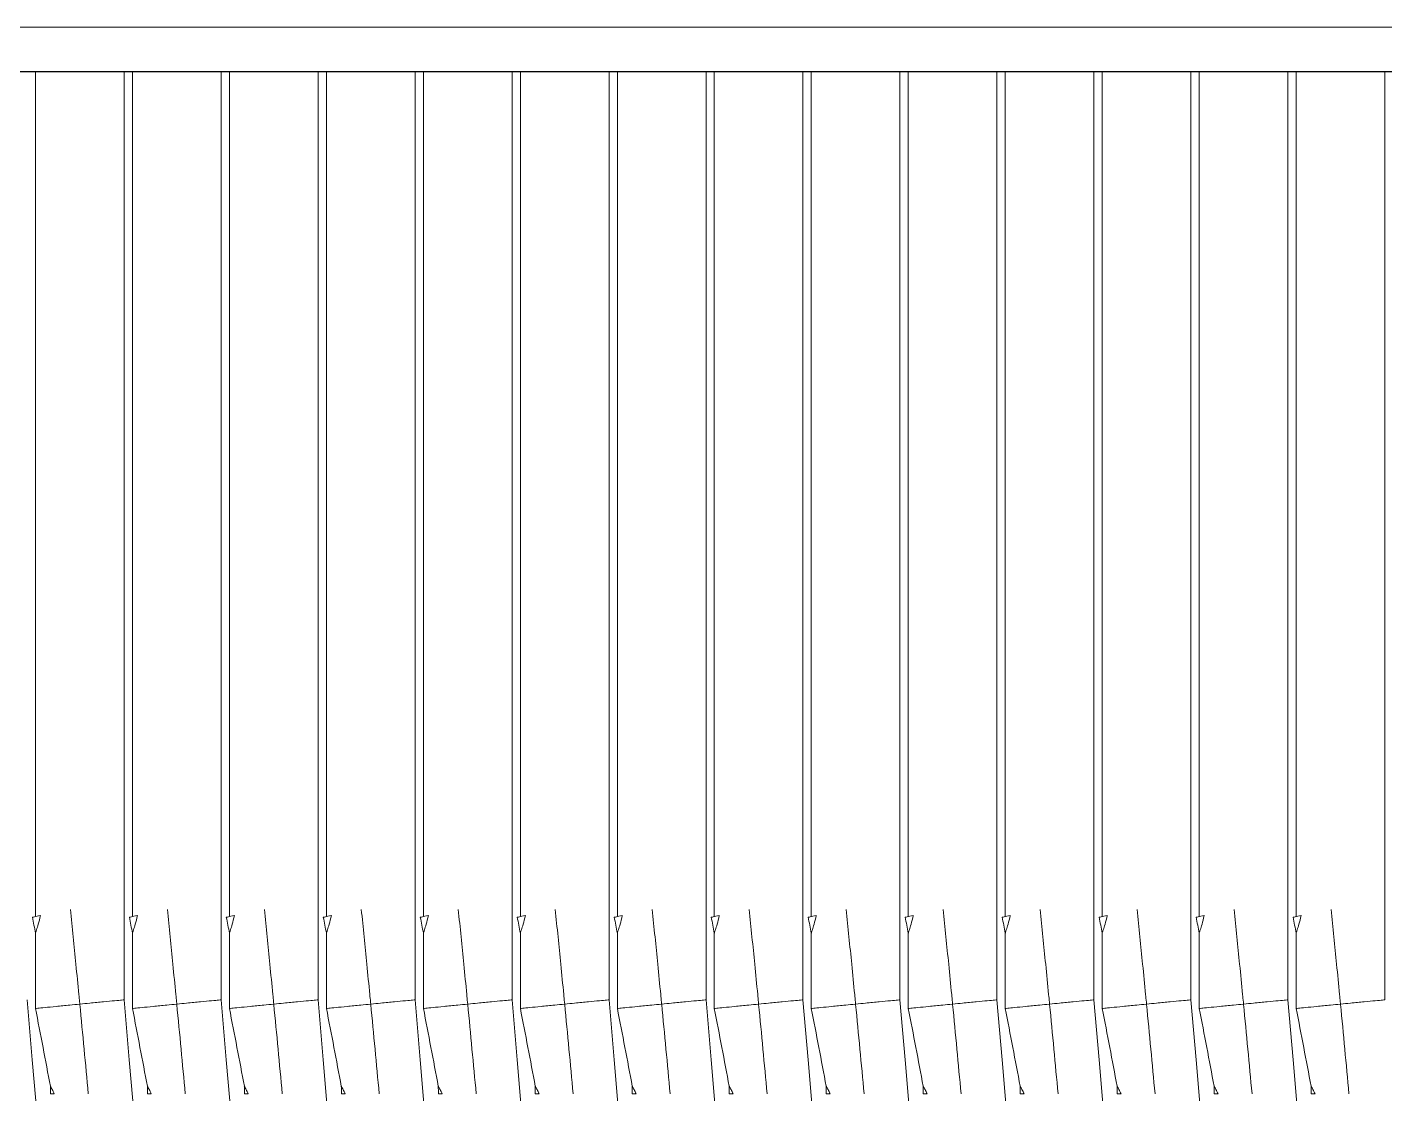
# Model space of a CAD drawing. Header units: millimetres. Extents: x 18217 to 37054, y 415 to 7180.
# Drawn here: x 30043.2 to 30288.2, y 6660.2 to 6852.7 of the extents above; entities that cross this region are included whole.
import ezdxf

# ---------------------------------------------------------------- set-up
doc = ezdxf.new("R2010")
doc.units = ezdxf.units.MM

msp = doc.modelspace()

# ---------------------------------------------------------------- linework, layer by layer
at = {"linetype": 'ByBlock', "lineweight": 9}
for p, q in [((28943.22, 6852.68), (30615.22, 6852.68)), ((29019.22, 6844.68), (30539.22, 6844.68)), ((30044.72, 6692.21), (30044.72, 6844.68)), ((30060.72, 6677.21), (30060.72, 6844.68)), ((30062.22, 6692.21), (30062.22, 6844.68)), ((30078.22, 6677.21), (30078.22, 6844.68)), ((30079.72, 6692.21), (30079.72, 6844.68)), ((30095.72, 6677.21), (30095.72, 6844.68)), ((30097.22, 6692.21), (30097.22, 6844.68)), ((30113.22, 6677.21), (30113.22, 6844.68)), ((30114.72, 6692.21), (30114.72, 6844.68)), ((30130.72, 6677.21), (30130.72, 6844.68)), ((30132.22, 6692.21), (30132.22, 6844.68)), ((30148.22, 6677.21), (30148.22, 6844.68)), ((30149.72, 6692.21), (30149.72, 6844.68)), ((30165.72, 6677.21), (30165.72, 6844.68)), ((30167.22, 6692.21), (30167.22, 6844.68)), ((30183.22, 6677.21), (30183.22, 6844.68)), ((30184.72, 6692.21), (30184.72, 6844.68)), ((30200.72, 6677.21), (30200.72, 6844.68)), ((30202.22, 6692.21), (30202.22, 6844.68)), ((30218.22, 6677.21), (30218.22, 6844.68)), ((30219.72, 6692.21), (30219.72, 6844.68)), ((30235.72, 6677.21), (30235.72, 6844.68)), ((30237.22, 6692.21), (30237.22, 6844.68)), ((30253.22, 6677.21), (30253.22, 6844.68)), ((30254.72, 6692.21), (30254.72, 6844.68)), ((30270.72, 6677.21), (30270.72, 6844.68)), ((30272.22, 6692.21), (30272.22, 6844.68)), ((30288.22, 6677.21), (30288.22, 6844.68)), ((30044.72, 6675.66), (30044.72, 6689.25)), ((30062.22, 6675.66), (30062.22, 6689.25)), ((30079.72, 6675.66), (30079.72, 6689.25)), ((30097.22, 6675.66), (30097.22, 6689.25)), ((30114.72, 6675.66), (30114.72, 6689.25)), ((30132.22, 6675.66), (30132.22, 6689.25)), ((30149.72, 6675.66), (30149.72, 6689.25)), ((30167.22, 6675.66), (30167.22, 6689.25)), ((30184.72, 6675.66), (30184.72, 6689.25)), ((30202.22, 6675.66), (30202.22, 6689.25)), ((30219.72, 6675.66), (30219.72, 6689.25)), ((30237.22, 6675.66), (30237.22, 6689.25)), ((30254.72, 6675.66), (30254.72, 6689.25)), ((30272.22, 6675.66), (30272.22, 6689.25)), ((30048.12, 6660.25), (30047.42, 6660.25)), ((30065.62, 6660.25), (30064.92, 6660.25)), ((30083.12, 6660.25), (30082.42, 6660.25)), ((30100.62, 6660.25), (30099.92, 6660.25)), ((30118.12, 6660.25), (30117.42, 6660.25)), ((30135.62, 6660.25), (30134.92, 6660.25)), ((30153.12, 6660.25), (30152.42, 6660.25)), ((30170.62, 6660.25), (30169.92, 6660.25)), ((30188.12, 6660.25), (30187.42, 6660.25)), ((30205.62, 6660.25), (30204.92, 6660.25)), ((30223.12, 6660.25), (30222.42, 6660.25)), ((30240.62, 6660.25), (30239.92, 6660.25)), ((30258.12, 6660.25), (30257.42, 6660.25)), ((30275.62, 6660.25), (30274.92, 6660.25))]:
    msp.add_line(p, q, dxfattribs=at)
msp.add_line((29019.22, 6844.68), (30539.22, 6844.68))
at = {"linetype": 'ByBlock', "lineweight": 9, "flags": 128}
for points in [[(30045.62, 6692.4), (30045.29, 6692.33), (30045, 6692.27), (30044.75, 6692.22), (30044.54, 6692.17), (30044.37, 6692.14), (30044.25, 6692.11), (30044.18, 6692.1), (30044.16, 6692.09)], [(30063.12, 6692.4), (30062.79, 6692.33), (30062.5, 6692.27), (30062.25, 6692.22), (30062.04, 6692.17), (30061.87, 6692.14), (30061.75, 6692.11), (30061.68, 6692.1), (30061.66, 6692.09)], [(30080.62, 6692.4), (30080.29, 6692.33), (30080, 6692.27), (30079.75, 6692.22), (30079.54, 6692.17), (30079.37, 6692.14), (30079.25, 6692.11), (30079.18, 6692.1), (30079.16, 6692.09)], [(30098.12, 6692.4), (30097.79, 6692.33), (30097.5, 6692.27), (30097.25, 6692.22), (30097.04, 6692.17), (30096.87, 6692.14), (30096.75, 6692.11), (30096.68, 6692.1), (30096.66, 6692.09)], [(30115.62, 6692.4), (30115.29, 6692.33), (30115, 6692.27), (30114.75, 6692.22), (30114.54, 6692.17), (30114.37, 6692.14), (30114.25, 6692.11), (30114.18, 6692.1), (30114.16, 6692.09)], [(30133.12, 6692.4), (30132.79, 6692.33), (30132.5, 6692.27), (30132.25, 6692.22), (30132.04, 6692.17), (30131.87, 6692.14), (30131.75, 6692.11), (30131.68, 6692.1), (30131.66, 6692.09)], [(30150.62, 6692.4), (30150.29, 6692.33), (30150, 6692.27), (30149.75, 6692.22), (30149.54, 6692.17), (30149.37, 6692.14), (30149.25, 6692.11), (30149.18, 6692.1), (30149.16, 6692.09)], [(30168.12, 6692.4), (30167.79, 6692.33), (30167.5, 6692.27), (30167.25, 6692.22), (30167.04, 6692.17), (30166.87, 6692.14), (30166.75, 6692.11), (30166.68, 6692.1), (30166.66, 6692.09)], [(30185.62, 6692.4), (30185.29, 6692.33), (30185, 6692.27), (30184.75, 6692.22), (30184.54, 6692.17), (30184.37, 6692.14), (30184.25, 6692.11), (30184.18, 6692.1), (30184.16, 6692.09)], [(30203.12, 6692.4), (30202.79, 6692.33), (30202.5, 6692.27), (30202.25, 6692.22), (30202.04, 6692.17), (30201.87, 6692.14), (30201.75, 6692.11), (30201.68, 6692.1), (30201.66, 6692.09)], [(30220.62, 6692.4), (30220.29, 6692.33), (30220, 6692.27), (30219.75, 6692.22), (30219.54, 6692.17), (30219.37, 6692.14), (30219.25, 6692.11), (30219.18, 6692.1), (30219.16, 6692.09)], [(30238.12, 6692.4), (30237.79, 6692.33), (30237.5, 6692.27), (30237.25, 6692.22), (30237.04, 6692.17), (30236.87, 6692.14), (30236.75, 6692.11), (30236.68, 6692.1), (30236.66, 6692.09)], [(30255.62, 6692.4), (30255.29, 6692.33), (30255, 6692.27), (30254.75, 6692.22), (30254.54, 6692.17), (30254.37, 6692.14), (30254.25, 6692.11), (30254.18, 6692.1), (30254.16, 6692.09)], [(30273.12, 6692.4), (30272.79, 6692.33), (30272.5, 6692.27), (30272.25, 6692.22), (30272.04, 6692.17), (30271.87, 6692.14), (30271.75, 6692.11), (30271.68, 6692.1), (30271.66, 6692.09)]]:
    msp.add_lwpolyline(points, dxfattribs=at)
at = {"linetype": 'ByBlock', "lineweight": 9}
for centre, radius, start, end in [((29890.31, 6660.25), 157.11, 10.6376, 11.6955), ((29907.81, 6660.25), 157.11, 10.6376, 11.6955), ((29925.31, 6660.25), 157.11, 10.6376, 11.6955), ((29942.81, 6660.25), 157.11, 10.6376, 11.6955), ((29960.31, 6660.25), 157.11, 10.6376, 11.6955), ((29977.81, 6660.25), 157.11, 10.6376, 11.6955), ((29995.31, 6660.25), 157.11, 10.6376, 11.6955), ((30012.81, 6660.25), 157.11, 10.6376, 11.6955), ((30030.31, 6660.25), 157.11, 10.6376, 11.6955), ((30047.81, 6660.25), 157.11, 10.6376, 11.6955), ((30065.31, 6660.25), 157.11, 10.6376, 11.6955), ((30082.81, 6660.25), 157.11, 10.6376, 11.6955), ((30100.31, 6660.25), 157.11, 10.6376, 11.6955), ((30117.81, 6660.25), 157.11, 10.6376, 11.6955), ((22031.89, 5984.01), 8023.83, 355.043868, 4.956132), ((22049.39, 5984.01), 8023.83, 355.043868, 4.956132), ((22066.89, 5984.01), 8023.83, 355.043868, 4.956132), ((22084.39, 5984.01), 8023.83, 355.043868, 4.956132), ((22101.89, 5984.01), 8023.83, 355.043868, 4.956132), ((22119.39, 5984.01), 8023.83, 355.043868, 4.956132), ((22136.89, 5984.01), 8023.83, 355.043868, 4.956132), ((22154.39, 5984.01), 8023.83, 355.043868, 4.956132), ((22171.89, 5984.01), 8023.83, 355.043868, 4.956132), ((22189.39, 5984.01), 8023.83, 355.043868, 4.956132), ((22206.89, 5984.01), 8023.83, 355.043868, 4.956132), ((22224.39, 5984.01), 8023.83, 355.043868, 4.956132), ((22241.89, 5984.01), 8023.83, 355.043868, 4.956132), ((22259.39, 5984.01), 8023.83, 355.043868, 4.956132), ((22276.89, 5984.01), 8023.83, 355.043868, 4.956132), ((28475.31, 6367.33), 1599.41, 10.60245, 11.11475), ((28492.81, 6367.33), 1599.41, 10.60245, 11.11475), ((28510.31, 6367.33), 1599.41, 10.60245, 11.11475), ((28527.81, 6367.33), 1599.41, 10.60245, 11.11475), ((28545.31, 6367.33), 1599.41, 10.60245, 11.11475), ((28562.81, 6367.33), 1599.41, 10.60245, 11.11475), ((28580.31, 6367.33), 1599.41, 10.60245, 11.11475), ((28597.81, 6367.33), 1599.41, 10.60245, 11.11475), ((28615.31, 6367.33), 1599.41, 10.60245, 11.11475), ((28632.81, 6367.33), 1599.41, 10.60245, 11.11475), ((28650.31, 6367.33), 1599.41, 10.60245, 11.11475), ((28667.81, 6367.33), 1599.41, 10.60245, 11.11475), ((28685.31, 6367.33), 1599.41, 10.60245, 11.11475), ((28702.81, 6367.33), 1599.41, 10.60245, 11.11475), ((29890.31, 6660.25), 157.11, 0, 0.4975), ((29907.81, 6660.25), 157.11, 0, 0.4975), ((29925.31, 6660.25), 157.11, 0, 0.4975), ((29942.81, 6660.25), 157.11, 0, 0.4975), ((29960.31, 6660.25), 157.11, 0, 0.4975), ((29977.81, 6660.25), 157.11, 0, 0.4975), ((29995.31, 6660.25), 157.11, 0, 0.4975), ((30012.81, 6660.25), 157.11, 0, 0.4975), ((30030.31, 6660.25), 157.11, 0, 0.4975), ((30047.81, 6660.25), 157.11, 0, 0.4975), ((30065.31, 6660.25), 157.11, 0, 0.4975), ((30082.81, 6660.25), 157.11, 0, 0.4975), ((30100.31, 6660.25), 157.11, 0, 0.4975), ((30117.81, 6660.25), 157.11, 0, 0.4975)]:
    msp.add_arc(centre, radius, start, end, dxfattribs=at)
for points, knots in [([(30052.72, 6676.43), (30052.72, 6676.45), (30052.71, 6676.57), (30052.65, 6677.15), (30052.42, 6679.54), (30051.87, 6685.1), (30051.35, 6690.22), (30051.02, 6693.51)], [0, 0, 0, 0, 0.002372, 0.022291, 0.101955, 0.420619, 1, 1, 1, 1]), ([(30070.22, 6676.43), (30070.22, 6676.45), (30070.21, 6676.57), (30070.15, 6677.15), (30069.92, 6679.54), (30069.37, 6685.1), (30068.85, 6690.22), (30068.52, 6693.51)], [0, 0, 0, 0, 0.002372, 0.022291, 0.101955, 0.42062, 1, 1, 1, 1]), ([(30087.72, 6676.43), (30087.72, 6676.45), (30087.71, 6676.57), (30087.65, 6677.15), (30087.42, 6679.54), (30086.87, 6685.1), (30086.35, 6690.22), (30086.02, 6693.51)], [0, 0, 0, 0, 0.002372, 0.022291, 0.101955, 0.420619, 1, 1, 1, 1]), ([(30105.22, 6676.43), (30105.22, 6676.45), (30105.21, 6676.57), (30105.15, 6677.15), (30104.92, 6679.54), (30104.37, 6685.1), (30103.85, 6690.22), (30103.52, 6693.51)], [0, 0, 0, 0, 0.002372, 0.022291, 0.101955, 0.420619, 1, 1, 1, 1]), ([(30122.72, 6676.43), (30122.72, 6676.45), (30122.71, 6676.57), (30122.65, 6677.15), (30122.42, 6679.54), (30121.87, 6685.1), (30121.35, 6690.22), (30121.02, 6693.51)], [0, 0, 0, 0, 0.002372, 0.022292, 0.101955, 0.42062, 1, 1, 1, 1]), ([(30140.22, 6676.43), (30140.22, 6676.45), (30140.21, 6676.57), (30140.15, 6677.15), (30139.92, 6679.54), (30139.37, 6685.1), (30138.85, 6690.22), (30138.52, 6693.51)], [0, 0, 0, 0, 0.002372, 0.022291, 0.101955, 0.420619, 1, 1, 1, 1]), ([(30157.72, 6676.43), (30157.72, 6676.45), (30157.71, 6676.57), (30157.65, 6677.15), (30157.42, 6679.54), (30156.87, 6685.1), (30156.35, 6690.22), (30156.02, 6693.51)], [0, 0, 0, 0, 0.002372, 0.022291, 0.101955, 0.42062, 1, 1, 1, 1]), ([(30175.22, 6676.43), (30175.22, 6676.45), (30175.21, 6676.57), (30175.15, 6677.15), (30174.92, 6679.54), (30174.37, 6685.1), (30173.85, 6690.22), (30173.52, 6693.51)], [0, 0, 0, 0, 0.002372, 0.022292, 0.101955, 0.42062, 1, 1, 1, 1]), ([(30192.72, 6676.43), (30192.72, 6676.45), (30192.71, 6676.57), (30192.65, 6677.15), (30192.42, 6679.54), (30191.87, 6685.1), (30191.35, 6690.22), (30191.02, 6693.51)], [0, 0, 0, 0, 0.002372, 0.022291, 0.101955, 0.420619, 1, 1, 1, 1]), ([(30210.22, 6676.43), (30210.22, 6676.45), (30210.21, 6676.57), (30210.15, 6677.15), (30209.92, 6679.54), (30209.37, 6685.1), (30208.85, 6690.22), (30208.52, 6693.51)], [0, 0, 0, 0, 0.002372, 0.022291, 0.101955, 0.42062, 1, 1, 1, 1]), ([(30227.72, 6676.43), (30227.72, 6676.45), (30227.71, 6676.57), (30227.65, 6677.15), (30227.42, 6679.54), (30226.87, 6685.1), (30226.35, 6690.22), (30226.02, 6693.51)], [0, 0, 0, 0, 0.002372, 0.022292, 0.101955, 0.42062, 1, 1, 1, 1]), ([(30245.22, 6676.43), (30245.22, 6676.45), (30245.21, 6676.57), (30245.15, 6677.15), (30244.92, 6679.54), (30244.37, 6685.1), (30243.85, 6690.22), (30243.52, 6693.51)], [0, 0, 0, 0, 0.002372, 0.022291, 0.101955, 0.420619, 1, 1, 1, 1]), ([(30262.72, 6676.43), (30262.72, 6676.45), (30262.71, 6676.57), (30262.65, 6677.15), (30262.42, 6679.54), (30261.87, 6685.1), (30261.35, 6690.22), (30261.02, 6693.51)], [0, 0, 0, 0, 0.002372, 0.022291, 0.101955, 0.42062, 1, 1, 1, 1]), ([(30280.22, 6676.43), (30280.22, 6676.45), (30280.21, 6676.57), (30280.15, 6677.15), (30279.92, 6679.54), (30279.37, 6685.1), (30278.85, 6690.22), (30278.52, 6693.51)], [0, 0, 0, 0, 0.002373, 0.022292, 0.101955, 0.42062, 1, 1, 1, 1]), ([(30044.72, 6689.25), (30044.73, 6689.28), (30044.75, 6689.34), (30044.94, 6689.89), (30045.25, 6690.89), (30045.49, 6691.86), (30045.62, 6692.4)], [0, 0, 0, 0, 0.179894, 0.35903, 0.649726, 1, 1, 1, 1]), ([(30062.22, 6689.25), (30062.23, 6689.28), (30062.25, 6689.34), (30062.44, 6689.89), (30062.75, 6690.89), (30062.99, 6691.86), (30063.12, 6692.4)], [0, 0, 0, 0, 0.179895, 0.359032, 0.649724, 1, 1, 1, 1]), ([(30079.72, 6689.25), (30079.73, 6689.28), (30079.75, 6689.34), (30079.94, 6689.89), (30080.25, 6690.89), (30080.49, 6691.86), (30080.62, 6692.4)], [0, 0, 0, 0, 0.179895, 0.359028, 0.649725, 1, 1, 1, 1]), ([(30097.22, 6689.25), (30097.23, 6689.28), (30097.25, 6689.34), (30097.44, 6689.89), (30097.75, 6690.89), (30097.99, 6691.86), (30098.12, 6692.4)], [0, 0, 0, 0, 0.179895, 0.359032, 0.649724, 1, 1, 1, 1]), ([(30114.72, 6689.25), (30114.73, 6689.28), (30114.75, 6689.34), (30114.94, 6689.89), (30115.25, 6690.89), (30115.49, 6691.86), (30115.62, 6692.4)], [0, 0, 0, 0, 0.179895, 0.359032, 0.649724, 1, 1, 1, 1]), ([(30132.22, 6689.25), (30132.23, 6689.28), (30132.25, 6689.34), (30132.44, 6689.89), (30132.75, 6690.89), (30132.99, 6691.86), (30133.12, 6692.4)], [0, 0, 0, 0, 0.179895, 0.359028, 0.649725, 1, 1, 1, 1]), ([(30149.72, 6689.25), (30149.73, 6689.28), (30149.75, 6689.34), (30149.94, 6689.89), (30150.25, 6690.89), (30150.49, 6691.86), (30150.62, 6692.4)], [0, 0, 0, 0, 0.179895, 0.359032, 0.649724, 1, 1, 1, 1]), ([(30167.22, 6689.25), (30167.23, 6689.28), (30167.25, 6689.34), (30167.44, 6689.89), (30167.75, 6690.89), (30167.99, 6691.86), (30168.12, 6692.4)], [0, 0, 0, 0, 0.179895, 0.359032, 0.649724, 1, 1, 1, 1]), ([(30184.72, 6689.25), (30184.73, 6689.28), (30184.75, 6689.34), (30184.94, 6689.89), (30185.25, 6690.89), (30185.49, 6691.86), (30185.62, 6692.4)], [0, 0, 0, 0, 0.179896, 0.359029, 0.649725, 1, 1, 1, 1]), ([(30202.22, 6689.25), (30202.23, 6689.28), (30202.25, 6689.34), (30202.44, 6689.89), (30202.75, 6690.89), (30202.99, 6691.86), (30203.12, 6692.4)], [0, 0, 0, 0, 0.179895, 0.359032, 0.649724, 1, 1, 1, 1]), ([(30219.72, 6689.25), (30219.73, 6689.28), (30219.75, 6689.34), (30219.94, 6689.89), (30220.25, 6690.89), (30220.49, 6691.86), (30220.62, 6692.4)], [0, 0, 0, 0, 0.179895, 0.359028, 0.649725, 1, 1, 1, 1]), ([(30237.22, 6689.25), (30237.23, 6689.28), (30237.25, 6689.34), (30237.44, 6689.89), (30237.75, 6690.89), (30237.99, 6691.86), (30238.12, 6692.4)], [0, 0, 0, 0, 0.179896, 0.359029, 0.649725, 1, 1, 1, 1]), ([(30254.72, 6689.25), (30254.73, 6689.28), (30254.75, 6689.34), (30254.94, 6689.89), (30255.25, 6690.89), (30255.49, 6691.86), (30255.62, 6692.4)], [0, 0, 0, 0, 0.179895, 0.359032, 0.649724, 1, 1, 1, 1]), ([(30272.22, 6689.25), (30272.23, 6689.28), (30272.25, 6689.34), (30272.44, 6689.89), (30272.75, 6690.89), (30272.99, 6691.86), (30273.12, 6692.4)], [0, 0, 0, 0, 0.179895, 0.359028, 0.649725, 1, 1, 1, 1]), ([(30044.72, 6675.66), (30044.81, 6675.66), (30044.98, 6675.68), (30046.35, 6675.81), (30048.37, 6676.01), (30050.61, 6676.23), (30052.11, 6676.37), (30052.71, 6676.43), (30052.72, 6676.43)], [0, 0, 0, 0, 0.213413, 0.42684, 0.640709, 0.856448, 0.996753, 1, 1, 1, 1]), ([(30060.72, 6677.21), (30060.63, 6677.2), (30060.46, 6677.18), (30059.09, 6677.05), (30057.07, 6676.85), (30054.83, 6676.64), (30053.33, 6676.49), (30052.73, 6676.43), (30052.72, 6676.43)], [0, 0, 0, 0, 0.213423, 0.42685, 0.640723, 0.856459, 0.996744, 1, 1, 1, 1]), ([(30052.72, 6676.43), (30052.72, 6676.42), (30053.24, 6671.02), (30053.75, 6665.63), (30054.25, 6660.25)], [0, 0, 0, 0, 0.002512, 1, 1, 1, 1]), ([(30062.22, 6675.66), (30062.31, 6675.66), (30062.48, 6675.68), (30063.85, 6675.81), (30065.87, 6676.01), (30068.11, 6676.23), (30069.61, 6676.37), (30070.21, 6676.43), (30070.22, 6676.43)], [0, 0, 0, 0, 0.2134121, 0.4268345, 0.6407094, 0.856439, 0.9967436, 1, 1, 1, 1]), ([(30078.22, 6677.21), (30078.13, 6677.2), (30077.96, 6677.18), (30076.59, 6677.05), (30074.57, 6676.85), (30072.33, 6676.64), (30070.83, 6676.49), (30070.23, 6676.43), (30070.22, 6676.43)], [0, 0, 0, 0, 0.213426, 0.426854, 0.640729, 0.856458, 0.996753, 1, 1, 1, 1]), ([(30070.22, 6676.43), (30070.22, 6676.42), (30070.74, 6671.02), (30071.25, 6665.63), (30071.75, 6660.25)], [0, 0, 0, 0, 0.002512, 1, 1, 1, 1]), ([(30079.72, 6675.66), (30079.81, 6675.66), (30079.98, 6675.68), (30081.35, 6675.81), (30083.37, 6676.01), (30085.61, 6676.23), (30087.11, 6676.37), (30087.71, 6676.43), (30087.72, 6676.43)], [0, 0, 0, 0, 0.2134138, 0.4268378, 0.6407074, 0.8564474, 0.996753, 1, 1, 1, 1]), ([(30095.72, 6677.21), (30095.63, 6677.2), (30095.46, 6677.18), (30094.09, 6677.05), (30092.07, 6676.85), (30089.83, 6676.64), (30088.33, 6676.49), (30087.73, 6676.43), (30087.72, 6676.43)], [0, 0, 0, 0, 0.213423, 0.426849, 0.640722, 0.856449, 0.996744, 1, 1, 1, 1]), ([(30087.72, 6676.43), (30087.72, 6676.42), (30088.26, 6671.03), (30088.75, 6665.63), (30089.25, 6660.25)], [0, 0, 0, 0, 0.002513, 1, 1, 1, 1]), ([(30097.22, 6675.66), (30097.31, 6675.66), (30097.48, 6675.68), (30098.85, 6675.81), (30100.87, 6676.01), (30103.11, 6676.23), (30104.61, 6676.37), (30105.21, 6676.43), (30105.22, 6676.43)], [0, 0, 0, 0, 0.213413, 0.42684, 0.640709, 0.856448, 0.996753, 1, 1, 1, 1]), ([(30113.22, 6677.21), (30113.13, 6677.2), (30112.96, 6677.18), (30111.59, 6677.05), (30109.57, 6676.85), (30107.33, 6676.64), (30105.83, 6676.49), (30105.23, 6676.43), (30105.22, 6676.43)], [0, 0, 0, 0, 0.213423, 0.42685, 0.640723, 0.856459, 0.996744, 1, 1, 1, 1]), ([(30105.22, 6676.43), (30105.22, 6676.42), (30105.74, 6671.02), (30106.25, 6665.63), (30106.75, 6660.25)], [0, 0, 0, 0, 0.002512, 1, 1, 1, 1]), ([(30114.72, 6675.66), (30114.81, 6675.66), (30114.98, 6675.68), (30116.35, 6675.81), (30118.37, 6676.01), (30120.61, 6676.23), (30122.11, 6676.37), (30122.71, 6676.43), (30122.72, 6676.43)], [0, 0, 0, 0, 0.2134121, 0.4268345, 0.6407094, 0.856439, 0.9967436, 1, 1, 1, 1]), ([(30130.72, 6677.21), (30130.63, 6677.2), (30130.46, 6677.18), (30129.09, 6677.05), (30127.07, 6676.85), (30124.83, 6676.64), (30123.33, 6676.49), (30122.73, 6676.43), (30122.72, 6676.43)], [0, 0, 0, 0, 0.213426, 0.426854, 0.640729, 0.856458, 0.996753, 1, 1, 1, 1]), ([(30122.72, 6676.43), (30122.72, 6676.42), (30123.24, 6671.02), (30123.75, 6665.63), (30124.25, 6660.25)], [0, 0, 0, 0, 0.002512, 1, 1, 1, 1]), ([(30132.22, 6675.66), (30132.31, 6675.66), (30132.48, 6675.68), (30133.85, 6675.81), (30135.87, 6676.01), (30138.11, 6676.23), (30139.61, 6676.37), (30140.21, 6676.43), (30140.22, 6676.43)], [0, 0, 0, 0, 0.2134138, 0.4268378, 0.6407074, 0.8564474, 0.996753, 1, 1, 1, 1]), ([(30148.22, 6677.21), (30148.13, 6677.2), (30147.96, 6677.18), (30146.59, 6677.05), (30144.57, 6676.85), (30142.33, 6676.64), (30140.83, 6676.49), (30140.23, 6676.43), (30140.22, 6676.43)], [0, 0, 0, 0, 0.213423, 0.42685, 0.640723, 0.856459, 0.996744, 1, 1, 1, 1]), ([(30140.22, 6676.43), (30140.22, 6676.42), (30140.74, 6671.02), (30141.25, 6665.63), (30141.75, 6660.25)], [0, 0, 0, 0, 0.002512, 1, 1, 1, 1]), ([(30149.72, 6675.66), (30149.81, 6675.66), (30149.98, 6675.68), (30151.35, 6675.81), (30153.37, 6676.01), (30155.61, 6676.23), (30157.11, 6676.37), (30157.71, 6676.43), (30157.72, 6676.43)], [0, 0, 0, 0, 0.213413, 0.42684, 0.640709, 0.856448, 0.996744, 1, 1, 1, 1]), ([(30165.72, 6677.21), (30165.63, 6677.2), (30165.46, 6677.18), (30164.09, 6677.05), (30162.07, 6676.85), (30159.83, 6676.64), (30158.33, 6676.49), (30157.73, 6676.43), (30157.72, 6676.43)], [0, 0, 0, 0, 0.213423, 0.42685, 0.640723, 0.856459, 0.996744, 1, 1, 1, 1]), ([(30157.72, 6676.43), (30157.72, 6676.42), (30158.24, 6671.02), (30158.75, 6665.63), (30159.25, 6660.25)], [0, 0, 0, 0, 0.002512, 1, 1, 1, 1]), ([(30167.22, 6675.66), (30167.31, 6675.66), (30167.48, 6675.68), (30168.85, 6675.81), (30170.87, 6676.01), (30173.11, 6676.23), (30174.61, 6676.37), (30175.21, 6676.43), (30175.22, 6676.43)], [0, 0, 0, 0, 0.213412, 0.426834, 0.640701, 0.856439, 0.996744, 1, 1, 1, 1]), ([(30183.22, 6677.21), (30183.13, 6677.2), (30182.96, 6677.18), (30181.59, 6677.05), (30179.57, 6676.85), (30177.33, 6676.64), (30175.83, 6676.49), (30175.23, 6676.43), (30175.22, 6676.43)], [0, 0, 0, 0, 0.213426, 0.426854, 0.640729, 0.856458, 0.996753, 1, 1, 1, 1]), ([(30175.22, 6676.43), (30175.22, 6676.42), (30175.74, 6671.02), (30176.25, 6665.63), (30176.75, 6660.25)], [0, 0, 0, 0, 0.002512, 1, 1, 1, 1]), ([(30184.72, 6675.66), (30184.81, 6675.66), (30184.98, 6675.68), (30186.35, 6675.81), (30188.37, 6676.01), (30190.61, 6676.23), (30192.11, 6676.37), (30192.71, 6676.43), (30192.72, 6676.43)], [0, 0, 0, 0, 0.213415, 0.426839, 0.640708, 0.856448, 0.996753, 1, 1, 1, 1]), ([(30200.72, 6677.21), (30200.63, 6677.2), (30200.46, 6677.18), (30199.09, 6677.05), (30197.07, 6676.85), (30194.83, 6676.64), (30193.33, 6676.49), (30192.73, 6676.43), (30192.72, 6676.43)], [0, 0, 0, 0, 0.213423, 0.42685, 0.640723, 0.856459, 0.996744, 1, 1, 1, 1]), ([(30192.72, 6676.43), (30192.72, 6676.42), (30193.24, 6671.02), (30193.75, 6665.63), (30194.25, 6660.25)], [0, 0, 0, 0, 0.002512, 1, 1, 1, 1]), ([(30202.22, 6675.66), (30202.31, 6675.66), (30202.48, 6675.68), (30203.85, 6675.81), (30205.87, 6676.01), (30208.11, 6676.23), (30209.61, 6676.37), (30210.21, 6676.43), (30210.22, 6676.43)], [0, 0, 0, 0, 0.2134121, 0.4268345, 0.6407094, 0.856439, 0.9967436, 1, 1, 1, 1]), ([(30218.22, 6677.21), (30218.13, 6677.2), (30217.96, 6677.18), (30216.59, 6677.05), (30214.57, 6676.85), (30212.33, 6676.64), (30210.83, 6676.49), (30210.23, 6676.43), (30210.22, 6676.43)], [0, 0, 0, 0, 0.213424, 0.426856, 0.64073, 0.856458, 0.996744, 1, 1, 1, 1]), ([(30210.22, 6676.43), (30210.22, 6676.42), (30210.74, 6671.02), (30211.25, 6665.63), (30211.75, 6660.25)], [0, 0, 0, 0, 0.002512, 1, 1, 1, 1]), ([(30219.72, 6675.66), (30219.81, 6675.66), (30219.98, 6675.68), (30221.35, 6675.81), (30223.37, 6676.01), (30225.61, 6676.23), (30227.11, 6676.37), (30227.71, 6676.43), (30227.72, 6676.43)], [0, 0, 0, 0, 0.213412, 0.426834, 0.640701, 0.856439, 0.996744, 1, 1, 1, 1]), ([(30235.72, 6677.21), (30235.63, 6677.2), (30235.46, 6677.18), (30234.09, 6677.05), (30232.07, 6676.85), (30229.83, 6676.64), (30228.33, 6676.49), (30227.73, 6676.43), (30227.72, 6676.43)], [0, 0, 0, 0, 0.213425, 0.426853, 0.640728, 0.856457, 0.996753, 1, 1, 1, 1]), ([(30227.72, 6676.43), (30227.72, 6676.42), (30228.24, 6671.02), (30228.75, 6665.63), (30229.25, 6660.25)], [0, 0, 0, 0, 0.002512, 1, 1, 1, 1]), ([(30237.22, 6675.66), (30237.31, 6675.66), (30237.48, 6675.68), (30238.85, 6675.81), (30240.87, 6676.01), (30243.11, 6676.23), (30244.61, 6676.37), (30245.21, 6676.43), (30245.22, 6676.43)], [0, 0, 0, 0, 0.213413, 0.42684, 0.640709, 0.856448, 0.996753, 1, 1, 1, 1]), ([(30253.22, 6677.21), (30253.13, 6677.2), (30252.96, 6677.18), (30251.59, 6677.05), (30249.57, 6676.85), (30247.33, 6676.64), (30245.83, 6676.49), (30245.23, 6676.43), (30245.22, 6676.43)], [0, 0, 0, 0, 0.213423, 0.42685, 0.640723, 0.856459, 0.996744, 1, 1, 1, 1]), ([(30245.22, 6676.43), (30245.22, 6676.42), (30245.74, 6671.02), (30246.25, 6665.63), (30246.75, 6660.25)], [0, 0, 0, 0, 0.002512, 1, 1, 1, 1]), ([(30254.72, 6675.66), (30254.81, 6675.66), (30254.98, 6675.68), (30256.35, 6675.81), (30258.37, 6676.01), (30260.61, 6676.23), (30262.11, 6676.37), (30262.71, 6676.43), (30262.72, 6676.43)], [0, 0, 0, 0, 0.2134121, 0.4268345, 0.6407094, 0.856439, 0.9967436, 1, 1, 1, 1]), ([(30270.72, 6677.21), (30270.63, 6677.2), (30270.46, 6677.18), (30269.09, 6677.05), (30267.07, 6676.85), (30264.83, 6676.64), (30263.33, 6676.49), (30262.73, 6676.43), (30262.72, 6676.43)], [0, 0, 0, 0, 0.213426, 0.426854, 0.640729, 0.856458, 0.996753, 1, 1, 1, 1]), ([(30262.72, 6676.43), (30262.72, 6676.42), (30263.24, 6671.02), (30263.75, 6665.63), (30264.25, 6660.25)], [0, 0, 0, 0, 0.002512, 1, 1, 1, 1]), ([(30272.22, 6675.66), (30272.31, 6675.66), (30272.48, 6675.68), (30273.85, 6675.81), (30275.87, 6676.01), (30278.11, 6676.23), (30279.61, 6676.37), (30280.21, 6676.43), (30280.22, 6676.43)], [0, 0, 0, 0, 0.213412, 0.426834, 0.640701, 0.856439, 0.996744, 1, 1, 1, 1]), ([(30288.22, 6677.21), (30288.13, 6677.2), (30287.96, 6677.18), (30286.59, 6677.05), (30284.57, 6676.85), (30282.33, 6676.64), (30280.83, 6676.49), (30280.23, 6676.43), (30280.22, 6676.43)], [0, 0, 0, 0, 0.213425, 0.426853, 0.640728, 0.856457, 0.996753, 1, 1, 1, 1]), ([(30280.22, 6676.43), (30280.22, 6676.42), (30280.74, 6671.02), (30281.25, 6665.63), (30281.75, 6660.25)], [0, 0, 0, 0, 0.002512, 1, 1, 1, 1]), ([(30048.12, 6660.25), (30047.99, 6660.51), (30047.72, 6661.05), (30047.46, 6661.53), (30047.43, 6661.59), (30047.41, 6661.61)], [0, 0, 0, 0, 0.375144, 0.753664, 1, 1, 1, 1]), ([(30065.62, 6660.25), (30065.49, 6660.51), (30065.22, 6661.05), (30064.96, 6661.53), (30064.93, 6661.59), (30064.91, 6661.61)], [0, 0, 0, 0, 0.375144, 0.753664, 1, 1, 1, 1]), ([(30083.12, 6660.25), (30082.99, 6660.51), (30082.72, 6661.05), (30082.46, 6661.53), (30082.43, 6661.59), (30082.41, 6661.61)], [0, 0, 0, 0, 0.375136, 0.753659, 1, 1, 1, 1]), ([(30100.62, 6660.25), (30100.49, 6660.51), (30100.22, 6661.05), (30099.96, 6661.53), (30099.93, 6661.59), (30099.91, 6661.61)], [0, 0, 0, 0, 0.375144, 0.753664, 1, 1, 1, 1]), ([(30118.12, 6660.25), (30117.99, 6660.51), (30117.72, 6661.05), (30117.46, 6661.53), (30117.43, 6661.59), (30117.41, 6661.61)], [0, 0, 0, 0, 0.3751434, 0.753662, 1, 1, 1, 1]), ([(30135.62, 6660.25), (30135.49, 6660.51), (30135.22, 6661.05), (30134.96, 6661.53), (30134.93, 6661.59), (30134.91, 6661.61)], [0, 0, 0, 0, 0.375144, 0.753664, 1, 1, 1, 1]), ([(30153.12, 6660.25), (30152.99, 6660.51), (30152.72, 6661.05), (30152.46, 6661.53), (30152.43, 6661.59), (30152.41, 6661.61)], [0, 0, 0, 0, 0.375144, 0.753664, 1, 1, 1, 1]), ([(30170.62, 6660.25), (30170.49, 6660.51), (30170.22, 6661.05), (30169.96, 6661.53), (30169.93, 6661.59), (30169.91, 6661.61)], [0, 0, 0, 0, 0.375136, 0.753659, 1, 1, 1, 1]), ([(30188.12, 6660.25), (30187.99, 6660.51), (30187.72, 6661.05), (30187.46, 6661.53), (30187.43, 6661.59), (30187.41, 6661.61)], [0, 0, 0, 0, 0.375144, 0.753664, 1, 1, 1, 1]), ([(30205.62, 6660.25), (30205.49, 6660.51), (30205.22, 6661.05), (30204.96, 6661.53), (30204.93, 6661.59), (30204.91, 6661.61)], [0, 0, 0, 0, 0.375144, 0.753664, 1, 1, 1, 1]), ([(30223.12, 6660.25), (30222.99, 6660.51), (30222.72, 6661.05), (30222.46, 6661.53), (30222.43, 6661.59), (30222.41, 6661.61)], [0, 0, 0, 0, 0.375136, 0.753659, 1, 1, 1, 1]), ([(30240.62, 6660.25), (30240.49, 6660.51), (30240.22, 6661.05), (30239.96, 6661.53), (30239.93, 6661.59), (30239.91, 6661.61)], [0, 0, 0, 0, 0.375144, 0.753664, 1, 1, 1, 1]), ([(30258.12, 6660.25), (30257.99, 6660.51), (30257.72, 6661.05), (30257.46, 6661.53), (30257.43, 6661.59), (30257.41, 6661.61)], [0, 0, 0, 0, 0.375144, 0.753664, 1, 1, 1, 1]), ([(30275.62, 6660.25), (30275.49, 6660.51), (30275.22, 6661.05), (30274.96, 6661.53), (30274.93, 6661.59), (30274.91, 6661.61)], [0, 0, 0, 0, 0.375136, 0.753659, 1, 1, 1, 1])]:
    msp.add_open_spline(points, degree=3, knots=knots, dxfattribs=at)

doc.saveas('drawing.dxf')
